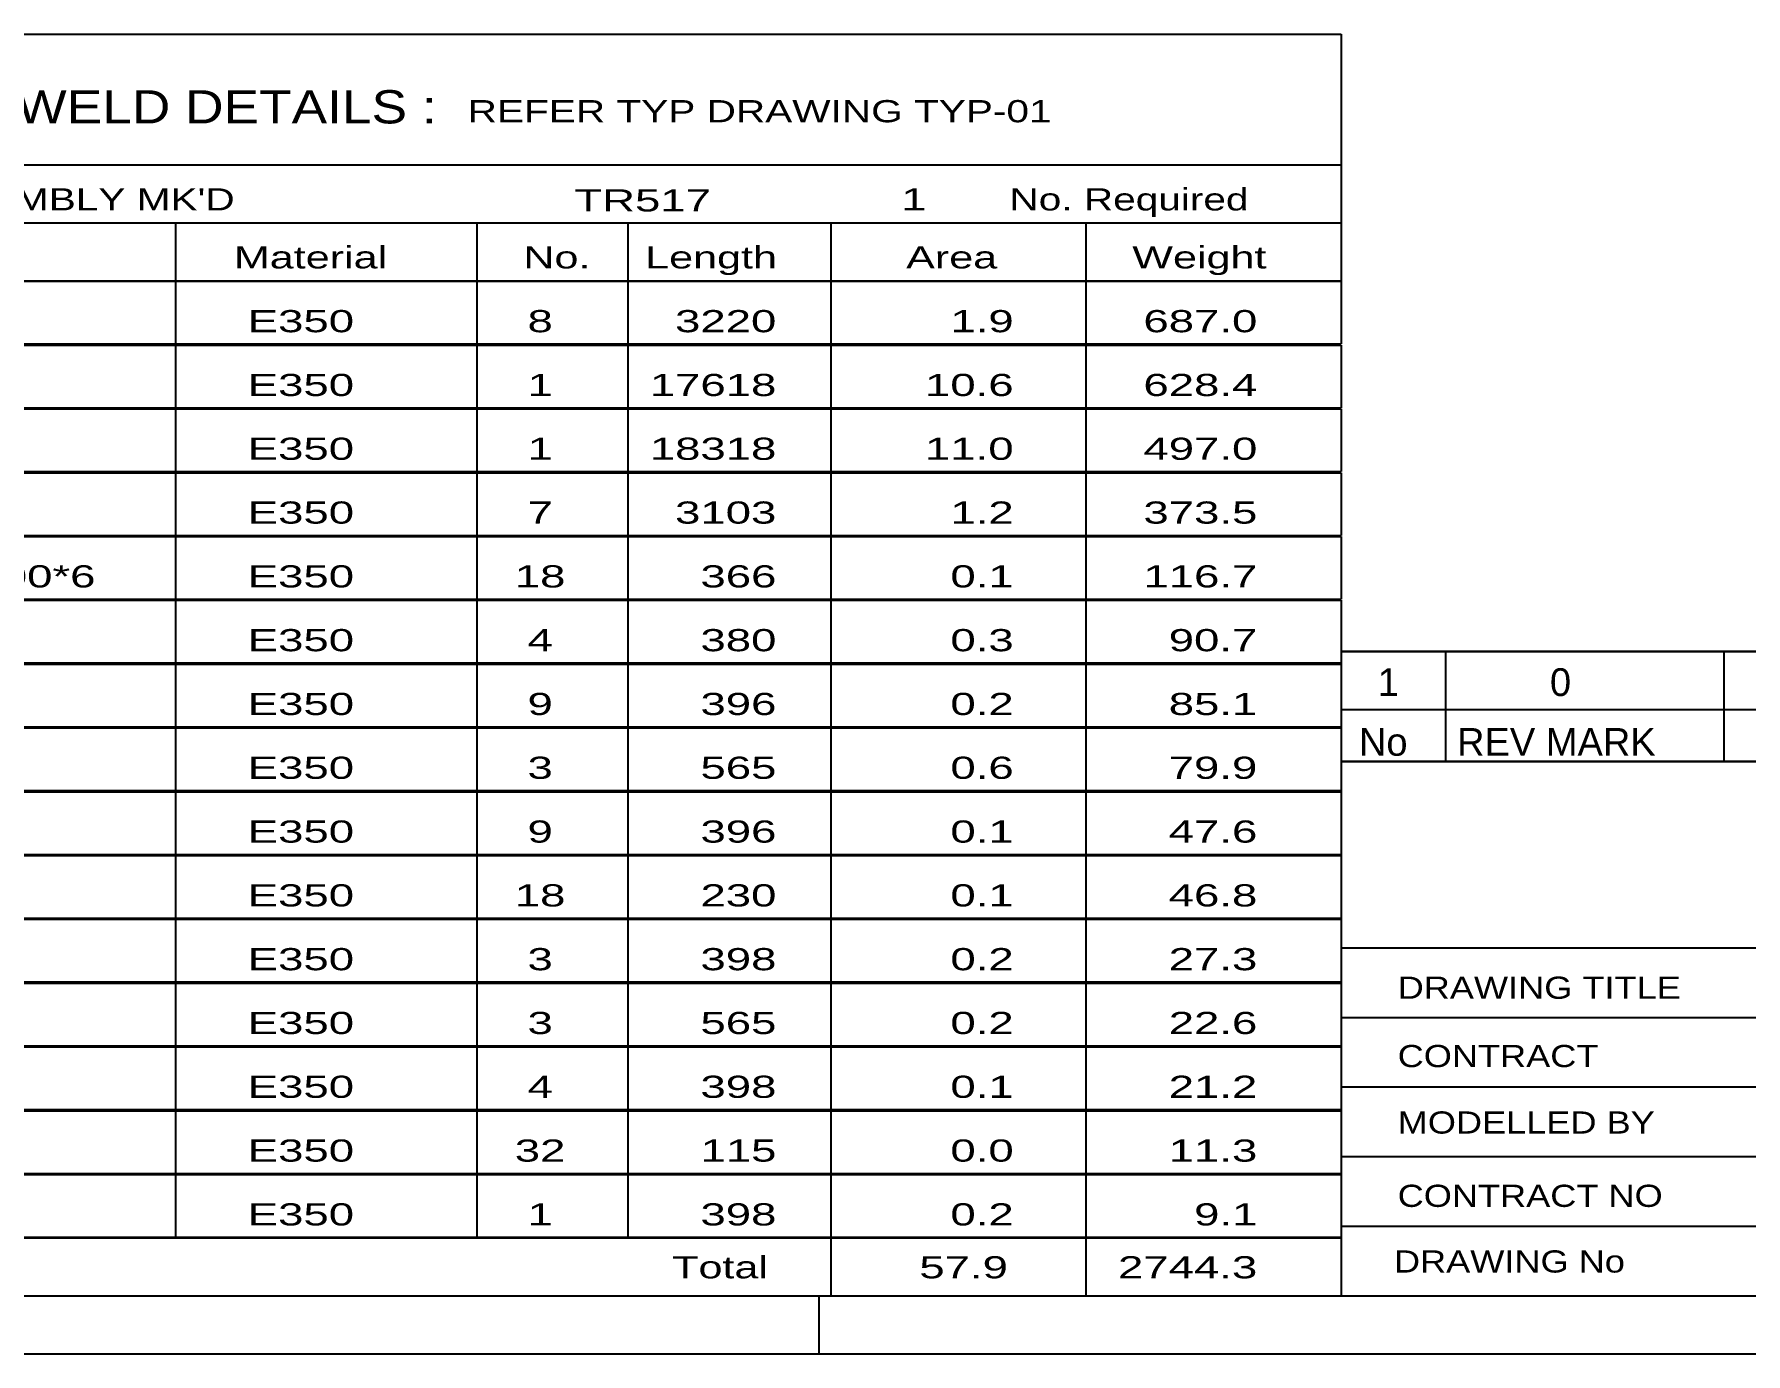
# Model space of a CAD drawing. Header units: millimetres. Extents: x -55 to 786, y -403 to 191.
# Drawn here: x 508.3 to 655.8, y -402.9 to -289.1 of the extents above; entities that cross this region are included whole.
import ezdxf

# ---------------------------------------------------------------- set-up
doc = ezdxf.new("R2010")
doc.units = ezdxf.units.MM
doc.styles.add('Arial Narrow', font='ARIALN.TTF', dxfattribs={"height": 0.2})

# ---------------------------------------------------------------- blocks, each defined once
blk = doc.blocks.new('Unknown-318883748-1115')
at = {"color": 5, "linetype": 'Continuous'}
for p, q in [((-50.08, -397.87), (780.92, -397.87)), ((575.92, -402.87), (575.92, -397.87)), ((-55.08, -402.87), (785.92, -402.87))]:
    blk.add_line(p, q, dxfattribs=at)
blk = doc.blocks.new('Unknown-318883748-11372')
at = {"color": 7, "linetype": 'Continuous'}
for p, q in [((620.92, -351.82), (620.92, -397.87)), ((620.92, -351.82), (780.92, -351.82)), ((620.92, -367.87), (780.92, -367.87)), ((620.92, -373.87), (780.92, -373.87)), ((620.92, -379.87), (780.92, -379.87)), ((620.92, -385.87), (780.92, -385.87)), ((620.92, -391.87), (762.92, -391.87)), ((620.92, -397.87), (780.92, -397.87))]:
    blk.add_line(p, q, dxfattribs=at)
at = {"color": 7, "style": 'Arial Narrow', "width": 1.425378}
for s, height, p in [('DRAWING TITLE', 1.9089, (625.8, -372.27)), ('CONTRACT', 1.909, (625.8, -378.16)), ('MODELLED BY', 1.9089, (625.8, -383.89)), ('CONTRACT NO', 1.9089, (625.8, -390.21)), ('DRAWING No', 1.909, (625.48, -395.87))]:
    blk.add_text(s, height=height, dxfattribs=at).set_placement(p)
blk = doc.blocks.new('Unknown-318883748-11373')
at = {"color": 7, "linetype": 'Continuous'}
for p, q in [((460.92, -289.12), (620.92, -289.12)), ((620.92, -289.12), (620.92, -300.37)), ((460.92, -300.37), (620.92, -300.37)), ((620.92, -300.37), (620.92, -305.37)), ((460.92, -305.37), (620.92, -305.37)), ((520.42, -305.37), (520.42, -310.37)), ((546.42, -305.37), (546.42, -310.37)), ((559.42, -305.37), (559.42, -310.37)), ((576.92, -305.37), (576.92, -310.37)), ((598.92, -305.37), (598.92, -310.37)), ((620.92, -305.37), (620.92, -310.37)), ((460.92, -310.37), (620.92, -310.37)), ((460.92, -310.42), (620.92, -310.42)), ((520.42, -310.37), (520.42, -315.87)), ((546.42, -310.37), (546.42, -315.87)), ((559.42, -310.37), (559.42, -315.87)), ((576.92, -310.37), (576.92, -315.87)), ((598.92, -310.37), (598.92, -315.87)), ((620.92, -310.42), (620.92, -315.82)), ((460.92, -315.82), (620.92, -315.82)), ((460.92, -315.92), (620.92, -315.92)), ((520.42, -315.87), (520.42, -321.37)), ((546.42, -315.87), (546.42, -321.37)), ((559.42, -315.87), (559.42, -321.37)), ((576.92, -315.87), (576.92, -321.37)), ((598.92, -315.87), (598.92, -321.37)), ((620.92, -315.92), (620.92, -321.32)), ((460.92, -321.32), (620.92, -321.32)), ((460.92, -321.42), (620.92, -321.42)), ((520.42, -321.37), (520.42, -326.87)), ((546.42, -321.37), (546.42, -326.87)), ((559.42, -321.37), (559.42, -326.87)), ((576.92, -321.37), (576.92, -326.87)), ((598.92, -321.37), (598.92, -326.87)), ((620.92, -321.42), (620.92, -326.82)), ((460.92, -326.82), (620.92, -326.82)), ((460.92, -326.92), (620.92, -326.92)), ((520.42, -326.87), (520.42, -332.37)), ((546.42, -326.87), (546.42, -332.37)), ((559.42, -326.87), (559.42, -332.37)), ((576.92, -326.87), (576.92, -332.37)), ((598.92, -326.87), (598.92, -332.37)), ((620.92, -326.92), (620.92, -332.32)), ((460.92, -332.32), (620.92, -332.32)), ((460.92, -332.42), (620.92, -332.42)), ((520.42, -332.37), (520.42, -337.87)), ((546.42, -332.37), (546.42, -337.87)), ((559.42, -332.37), (559.42, -337.87)), ((576.92, -332.37), (576.92, -337.87)), ((598.92, -332.37), (598.92, -337.87)), ((620.92, -332.42), (620.92, -337.82)), ((460.92, -337.82), (620.92, -337.82)), ((520.42, -337.87), (520.42, -343.37)), ((546.42, -337.87), (546.42, -343.37)), ((559.42, -337.87), (559.42, -343.37)), ((576.92, -337.87), (576.92, -343.37)), ((598.92, -337.87), (598.92, -343.37)), ((460.92, -337.92), (620.92, -337.92)), ((620.92, -337.92), (620.92, -343.32)), ((460.92, -343.32), (620.92, -343.32)), ((460.92, -343.42), (620.92, -343.42)), ((520.42, -343.37), (520.42, -348.87)), ((546.42, -343.37), (546.42, -348.87)), ((559.42, -343.37), (559.42, -348.87)), ((576.92, -343.37), (576.92, -348.87)), ((598.92, -343.37), (598.92, -348.87)), ((620.92, -343.42), (620.92, -348.82)), ((460.92, -348.82), (620.92, -348.82)), ((460.92, -348.92), (620.92, -348.92)), ((520.42, -348.87), (520.42, -354.37)), ((546.42, -348.87), (546.42, -354.37)), ((559.42, -348.87), (559.42, -354.37)), ((576.92, -348.87), (576.92, -354.37)), ((598.92, -348.87), (598.92, -354.37)), ((620.92, -348.92), (620.92, -354.32)), ((460.92, -354.32), (620.92, -354.32)), ((460.92, -354.42), (620.92, -354.42)), ((520.42, -354.37), (520.42, -359.87)), ((546.42, -354.37), (546.42, -359.87)), ((559.42, -354.37), (559.42, -359.87)), ((576.92, -354.37), (576.92, -359.87)), ((598.92, -354.37), (598.92, -359.87)), ((620.92, -354.42), (620.92, -359.82)), ((460.92, -359.82), (620.92, -359.82)), ((460.92, -359.92), (620.92, -359.92)), ((520.42, -359.87), (520.42, -365.37)), ((546.42, -359.87), (546.42, -365.37)), ((559.42, -359.87), (559.42, -365.37)), ((576.92, -359.87), (576.92, -365.37)), ((598.92, -359.87), (598.92, -365.37)), ((620.92, -359.92), (620.92, -365.32)), ((460.92, -365.32), (620.92, -365.32)), ((460.92, -365.42), (620.92, -365.42)), ((520.42, -365.37), (520.42, -370.87)), ((546.42, -365.37), (546.42, -370.87)), ((559.42, -365.37), (559.42, -370.87)), ((576.92, -365.37), (576.92, -370.87)), ((598.92, -365.37), (598.92, -370.87)), ((620.92, -365.42), (620.92, -370.82)), ((460.92, -370.82), (620.92, -370.82)), ((460.92, -370.92), (620.92, -370.92)), ((520.42, -370.87), (520.42, -376.37)), ((546.42, -370.87), (546.42, -376.37)), ((559.42, -370.87), (559.42, -376.37)), ((576.92, -370.87), (576.92, -376.37)), ((598.92, -370.87), (598.92, -376.37)), ((620.92, -370.92), (620.92, -376.32)), ((460.92, -376.32), (620.92, -376.32)), ((460.92, -376.42), (620.92, -376.42)), ((520.42, -376.37), (520.42, -381.87)), ((546.42, -376.37), (546.42, -381.87)), ((559.42, -376.37), (559.42, -381.87)), ((576.92, -376.37), (576.92, -381.87)), ((598.92, -376.37), (598.92, -381.87)), ((620.92, -376.42), (620.92, -381.82)), ((460.92, -381.82), (620.92, -381.82)), ((460.92, -381.92), (620.92, -381.92)), ((520.42, -381.87), (520.42, -387.37)), ((546.42, -381.87), (546.42, -387.37)), ((559.42, -381.87), (559.42, -387.37)), ((576.92, -381.87), (576.92, -387.37)), ((598.92, -381.87), (598.92, -387.37)), ((620.92, -381.92), (620.92, -387.32)), ((460.92, -387.32), (620.92, -387.32)), ((460.92, -387.42), (620.92, -387.42)), ((520.42, -387.37), (520.42, -392.87)), ((546.42, -387.37), (546.42, -392.87)), ((559.42, -387.37), (559.42, -392.87)), ((576.92, -387.37), (576.92, -392.87)), ((598.92, -387.37), (598.92, -392.87)), ((620.92, -387.42), (620.92, -392.82)), ((460.92, -392.82), (620.92, -392.82)), ((460.92, -392.87), (620.92, -392.87)), ((576.92, -392.87), (576.92, -397.87)), ((598.92, -392.87), (598.92, -397.87)), ((620.92, -392.87), (620.92, -397.87)), ((460.92, -397.87), (620.92, -397.87))]:
    blk.add_line(p, q, dxfattribs=at)
at = {"color": 7, "style": 'Arial Narrow'}
for s, height, width, p in [('GENERAL NOTES & WELD DETAILS :', 2.8633, 1.4, (462.07, -296.81)), ('REFER TYP DRAWING TYP-01', 1.9089, 1.6, (545.62, -296.71)), ("MATERIAL LIST FOR ASSEMBLY MK'D", 1.9089, 1.6, (462.07, -304.31)), ('TR517', 1.909, 1.794707, (554.82, -304.4)), ('1', 1.91, 1.794707, (583, -304.31)), ('No. Required', 1.9089, 1.6, (592.33, -304.31)), ('Material', 1.909, 1.7, (525.46, -309.31)), ('No.', 1.909, 1.7, (550.42, -309.31)), ('Length', 1.909, 1.7, (560.92, -309.31)), ('Area', 1.909, 1.7, (583.42, -309.31)), ('Weight', 1.909, 1.7, (602.92, -309.31))]:
    blk.add_text(s, height=height, dxfattribs=dict(at, width=width)).set_placement(p)
at = {"color": 7, "linetype": 'Continuous', "style": 'Arial Narrow'}
for s, height, width, p in [('E350', 1.909, 1.794707, (526.66, -314.81)), ('8', 1.91, 1.794707, (550.78, -314.81)), ('3220', 1.909, 1.794707, (563.5, -314.81)), ('1.9', 1.909, 1.794707, (587.24, -314.81)), ('687.0', 1.909, 1.794707, (603.88, -314.81)), ('E350', 1.909, 1.794707, (526.66, -320.31)), ('1', 1.91, 1.794707, (550.78, -320.31)), ('17618', 1.909, 1.794707, (561.32, -320.31)), ('10.6', 1.909, 1.794707, (585.05, -320.31)), ('628.4', 1.909, 1.794707, (603.88, -320.31)), ('E350', 1.909, 1.794707, (526.66, -325.81)), ('1', 1.91, 1.794707, (550.78, -325.81)), ('18318', 1.909, 1.794707, (561.32, -325.81)), ('11.0', 1.909, 1.794707, (585.05, -325.81)), ('497.0', 1.909, 1.794707, (603.88, -325.81)), ('E350', 1.909, 1.794707, (526.66, -331.31)), ('7', 1.91, 1.794707, (550.78, -331.31)), ('3103', 1.909, 1.794707, (563.5, -331.31)), ('1.2', 1.909, 1.794707, (587.24, -331.31)), ('373.5', 1.909, 1.794707, (603.88, -331.31)), ('RHS100*100*6', 1.9089, 1.794707, (486.92, -336.81)), ('E350', 1.909, 1.794707, (526.66, -336.81)), ('18', 1.909, 1.794707, (549.68, -336.81)), ('366', 1.909, 1.794707, (565.69, -336.81)), ('0.1', 1.909, 1.794707, (587.24, -336.81)), ('116.7', 1.909, 1.794707, (603.88, -336.81)), ('E350', 1.909, 1.794707, (526.66, -342.31)), ('4', 1.91, 1.794707, (550.78, -342.31)), ('380', 1.909, 1.794707, (565.69, -342.31)), ('0.3', 1.909, 1.794707, (587.24, -342.31)), ('90.7', 1.909, 1.794707, (606.06, -342.31)), ('E350', 1.909, 1.794707, (526.66, -347.81)), ('9', 1.91, 1.794707, (550.78, -347.81)), ('396', 1.909, 1.794707, (565.69, -347.81)), ('0.2', 1.909, 1.794707, (587.24, -347.81)), ('85.1', 1.909, 1.794707, (606.06, -347.81)), ('E350', 1.909, 1.794707, (526.66, -353.31)), ('3', 1.91, 1.794707, (550.78, -353.31)), ('565', 1.909, 1.794707, (565.69, -353.31)), ('0.6', 1.909, 1.794707, (587.24, -353.31)), ('79.9', 1.909, 1.794707, (606.06, -353.31)), ('E350', 1.909, 1.794707, (526.66, -358.81)), ('9', 1.91, 1.794707, (550.78, -358.81)), ('396', 1.909, 1.794707, (565.69, -358.81)), ('0.1', 1.909, 1.794707, (587.24, -358.81)), ('47.6', 1.909, 1.794707, (606.06, -358.81)), ('E350', 1.909, 1.794707, (526.66, -364.31)), ('18', 1.909, 1.794707, (549.68, -364.31)), ('230', 1.909, 1.794707, (565.69, -364.31)), ('0.1', 1.909, 1.794707, (587.24, -364.31)), ('46.8', 1.909, 1.794707, (606.06, -364.31)), ('E350', 1.909, 1.794707, (526.66, -369.81)), ('3', 1.91, 1.794707, (550.78, -369.81)), ('398', 1.909, 1.794707, (565.69, -369.81)), ('0.2', 1.909, 1.794707, (587.24, -369.81)), ('27.3', 1.909, 1.794707, (606.06, -369.81)), ('E350', 1.909, 1.794707, (526.66, -375.31)), ('3', 1.91, 1.794707, (550.78, -375.31)), ('565', 1.909, 1.794707, (565.69, -375.31)), ('0.2', 1.909, 1.794707, (587.24, -375.31)), ('22.6', 1.909, 1.794707, (606.06, -375.31)), ('E350', 1.909, 1.794707, (526.66, -380.81)), ('4', 1.91, 1.794707, (550.78, -380.81)), ('398', 1.909, 1.794707, (565.69, -380.81)), ('0.1', 1.909, 1.794707, (587.24, -380.81)), ('21.2', 1.909, 1.794707, (606.06, -380.81)), ('E350', 1.909, 1.794707, (526.66, -386.31)), ('32', 1.909, 1.794707, (549.68, -386.31)), ('115', 1.909, 1.794707, (565.69, -386.31)), ('0.0', 1.909, 1.794707, (587.24, -386.31)), ('11.3', 1.909, 1.794707, (606.06, -386.31)), ('E350', 1.909, 1.794707, (526.66, -391.81)), ('1', 1.91, 1.794707, (550.78, -391.81)), ('398', 1.909, 1.794707, (565.69, -391.81)), ('0.2', 1.909, 1.794707, (587.24, -391.81)), ('9.1', 1.909, 1.794707, (608.25, -391.81)), ('Total', 1.909, 1.7, (563.25, -396.37)), ('57.9', 1.909, 1.794707, (584.56, -396.37)), ('2744.3', 1.909, 1.794707, (601.69, -396.37))]:
    blk.add_text(s, height=height, dxfattribs=dict(at, width=width)).set_placement(p)
blk = doc.blocks.new('Unknown-318883748-11375')
at = {"color": 7, "linetype": 'Continuous'}
for p, q in [((620.92, -342.32), (780.92, -342.32)), ((780.92, -342.32), (620.92, -342.32)), ((620.92, -342.32), (620.92, -347.32)), ((629.92, -342.32), (629.92, -347.32)), ((653.92, -342.32), (653.92, -347.32)), ((620.92, -347.32), (780.92, -347.32)), ((620.92, -347.32), (620.92, -351.82)), ((620.92, -347.32), (780.92, -347.32)), ((629.92, -347.32), (629.92, -351.82)), ((653.92, -347.32), (653.92, -351.82)), ((780.92, -351.82), (620.92, -351.82))]:
    blk.add_line(p, q, dxfattribs=at)
at = {"color": 7, "linetype": 'Continuous', "style": 'Arial Narrow'}
for s, height, width, p in [('1', 2.39, 1.196471, (624.08, -346.17)), ('0', 2.39, 1.196471, (638.93, -346.17)), ('No', 2.386, 1.2, (622.46, -351.32)), ('REV MARK', 2.386, 1.2, (630.92, -351.32))]:
    blk.add_text(s, height=height, dxfattribs=dict(at, width=width)).set_placement(p)

msp = doc.modelspace()

# ---------------------------------------------------------------- block references
for name in ['Unknown-318883748-1115', 'Unknown-318883748-11373', 'Unknown-318883748-11375', 'Unknown-318883748-11372']:
    msp.add_blockref(name, (0, 0))

doc.saveas('drawing.dxf')
